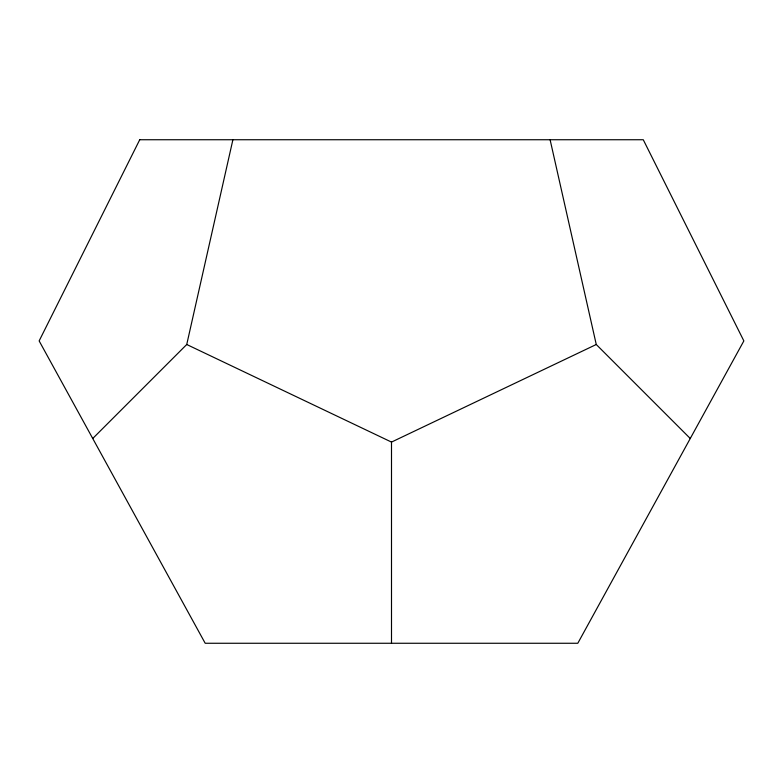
<?xml version="1.0" encoding="UTF-8"?>
<svg xmlns="http://www.w3.org/2000/svg" width="783" height="783" viewBox="0 0 783 783"><rect width="100%" height="100%" fill="white"/><g stroke="black" fill="none" stroke-linecap="round" stroke-linejoin="round"><path stroke-width="1.17" d="M92.737 438.5L186.736 344.5L232.894 139.736M186.736 344.5L391.5 442.082L596.264 344.5L690.263 438.5M550.106 139.736L596.264 344.5M391.5 442.082L391.5 643.264M139.736 139.736L39.15 340.918L205.195 643.264L577.805 643.264L743.85 340.918L643.264 139.736L139.736 139.736"/></g></svg>
